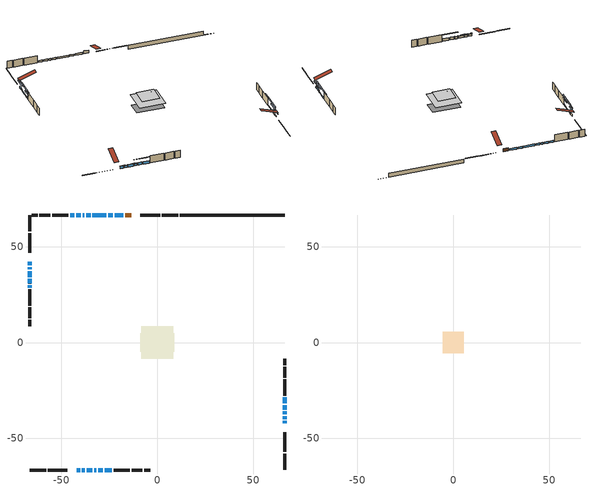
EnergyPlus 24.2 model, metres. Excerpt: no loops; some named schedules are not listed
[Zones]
conditioned space
 floor outside (Floor1 construction): -1.59,-1.59 -1.59,1.59 1.59,1.59 1.59,-1.59 z1.74
 floor adiabatic (AdiabaticFloorConstruction): -8.36,-8.36 -8.36,8.36 8.36,8.36 8.36,-8.36 z4.18
 floor foundation (Slab1 construction): -8.88,-4.8 -8.88,4.8 8.88,4.8 8.88,-4.8 z-1
 wall outside (RimJoist1 construction): 10.89,66.53 2.38,66.53 / -66.53,-66.53 -58.02,-66.53 / -66.53,66.53 -66.53,58.02 / 66.53,-66.53 66.53,-58.02 z1.74:2.04
 wall outside (RimJoist2 construction): 1.45,66.53 -8.8,66.53 / -57.09,-66.53 -46.84,-66.53 / -66.53,57.09 -66.53,46.84 / 66.53,-57.09 66.53,-46.84 z1.74:2.04
 wall outside (AdiabaticWallConstruction 1): -13.53,66.53 -16.7,66.53 z1.74:3.77
 wall outside (AdiabaticWallConstruction): 66.53,-42.11 66.53,-40.89 / -66.53,37.2 -66.53,34.15 / -66.53,33.23 -66.53,30.79 z1.74:2.35; -66.53,42.11 -66.53,40.28 / -42.11,-66.53 -40.28,-66.53 / -39.35,-66.53 -37.83,-66.53 / -36.9,-66.53 -33.85,-66.53 / -32.92,-66.53 -31.7,-66.53 / 66.53,-37.51 66.53,-35.98 z1.74:3.26; 66.53,-39.96 66.53,-38.44 z1.74:3.87; -17.63,66.53 -22.2,66.53 / -23.13,66.53 -25.57,66.53 / -66.53,39.35 -66.53,38.13 / -26.5,66.53 -33.81,66.53 / -34.74,66.53 -37.06,66.53 / -37.99,66.53 -38.94,66.53 / -39.87,66.53 -42.31,66.53 / -43.24,66.53 -45.52,66.53 / -66.53,29.86 -66.53,28.64 z1.74:2.96; 66.53,-35.06 66.53,-32.62 / 66.53,-31.69 66.53,-28.64 z1.74:2.2; -30.77,-66.53 -28.33,-66.53 / -27.41,-66.53 -23.75,-66.53 z1.74:3.57
 wall outside (Wall1 construction): -46.45,66.53 -54.9,66.53 / -22.82,-66.53 -14.36,-66.53 / -66.53,27.71 -66.53,19.26 / 66.53,-27.71 66.53,-19.26 z1.74:6.62
 wall outside (Wall2 construction): -55.83,66.53 -61.45,66.53 / -13.44,-66.53 -7.82,-66.53 / -66.53,18.33 -66.53,12.71 / 66.53,-18.33 66.53,-12.71 z1.74:6.62
 wall outside (Wall3 construction): -62.38,66.53 -65.6,66.53 / -6.89,-66.53 -3.67,-66.53 / -66.53,11.78 -66.53,8.56 / 66.53,-11.78 66.53,-8.56 z1.74:6.62
 wall foundation (FoundationWall1 construction): 11.82,66.53,-1 11.82,66.53,1.74 59.87,66.53,1.74 59.87,66.53,-0.9 66.53,66.53,-0.9 66.53,66.53,-1
 window (WindowConstruction): 66.53,-42.11 66.53,-40.89 z1.74:2.35
 window (WindowConstruction 8): -66.53,42.11 -66.53,40.28 z1.74:3.26
 window (WindowConstruction 9): 66.53,-39.96 66.53,-38.44 z1.74:3.87
 window (WindowConstruction 10): -17.63,66.53 -22.2,66.53 z1.74:2.96
 window (WindowConstruction 11): -23.13,66.53 -25.57,66.53 z1.74:2.96
 window (WindowConstruction 12): -42.11,-66.53 -40.28,-66.53 z1.74:3.26
 window (WindowConstruction 13): -39.35,-66.53 -37.83,-66.53 z1.74:3.26
 window (WindowConstruction 14): -36.9,-66.53 -33.85,-66.53 z1.74:3.26
 window (WindowConstruction 15): -32.92,-66.53 -31.7,-66.53 z1.74:3.26
 window (WindowConstruction 1): 66.53,-37.51 66.53,-35.98 z1.74:3.26
 window (WindowConstruction 16): -66.53,39.35 -66.53,38.13 z1.74:2.96
 window (WindowConstruction 17): 66.53,-35.05 66.53,-32.62 z1.74:2.2
 window (WindowConstruction 18): 66.53,-31.69 66.53,-28.64 z1.74:2.2
 window (WindowConstruction 19): -26.5,66.53 -33.81,66.53 z1.74:2.96
 window (WindowConstruction 20): -34.74,66.53 -37.06,66.53 z1.74:2.96
 window (WindowConstruction 2): -37.99,66.53 -38.94,66.53 z1.74:2.96
 window (WindowConstruction 21): -66.53,37.2 -66.53,34.15 z1.74:2.35
 window (WindowConstruction 22): -66.53,33.23 -66.53,30.79 z1.74:2.35
 window (WindowConstruction 3): -39.87,66.53 -42.31,66.53 z1.74:2.96
 window (WindowConstruction 4): -43.24,66.53 -45.52,66.53 z1.74:2.96
 window (WindowConstruction 5): -30.77,-66.53 -28.33,-66.53 z1.74:3.57
 window (WindowConstruction 6): -27.41,-66.53 -23.75,-66.53 z1.74:3.57
 window (WindowConstruction 7): -66.53,29.86 -66.53,28.64 z1.74:2.96
 door (Door): -13.53,66.53 -16.7,66.53 z1.74:3.77
 ceiling adiabatic (AdiabaticFloorConstruction): 8.36,-8.36 8.36,8.36 -8.36,8.36 -8.36,-8.36 z4.18
 roof outside (Roof2 construction): -3.35,3.35 -3.35,-3.35 3.35,-3.35 3.35,3.35 z6.62
attic - vented
 floor to conditioned space (Floor2 construction Reversed): -5.6,-5.6 -5.6,5.6 5.6,5.6 5.6,-5.6 z6.62
 roof outside (Roof1 construction): -12.6,66.53,6.62 -12.6,55.62,10.25 -9.73,55.62,10.25 -9.73,66.53,6.62; -43.04,-66.53,6.62 -43.04,-55.62,10.25 -45.91,-55.62,10.25 -45.91,-66.53,6.62; -66.53,43.04,6.62 -55.62,43.04,10.25 -55.62,45.91,10.25 -66.53,45.91,6.62; 66.53,-43.04,6.62 55.62,-43.04,10.25 55.62,-45.91,10.25 66.53,-45.91,6.62
shading: 66.53,-38.22 66.53,-44.78 66.94,-44.78 66.94,-38.22 z5.02; -66.53,37.61 -66.53,44.78 -66.94,44.78 -66.94,37.61 z5.93; 66.53,-38.14 66.53,-40.26 66.94,-40.26 66.94,-38.14 z4.17; -39.98,-66.53 -42.41,-66.53 -42.41,-66.94 -39.98,-66.94 z3.56; -37.53,-66.53 -39.65,-66.53 -39.65,-66.94 -37.53,-66.94 z3.56; -33.55,-66.53 -37.2,-66.53 -37.2,-66.94 -33.55,-66.94 z3.56; -31.4,-66.53 -33.22,-66.53 -33.22,-66.94 -31.4,-66.94 z3.56; 66.53,-33.31 66.53,-40.18 66.94,-40.18 66.94,-33.31 z5.93; -66.53,37.83 -66.53,39.65 -66.94,39.65 -66.94,37.83 z3.26; 66.53,-27.39 66.53,-40.28 66.94,-40.28 66.94,-27.39 z7.42; 66.53,-23.42 66.53,-36.91 66.94,-36.91 66.94,-23.42 z7.42; -66.53,28.93 -66.53,42.42 -66.94,42.42 -66.94,28.93 z7.57; -66.53,25.57 -66.53,38.45 -66.94,38.45 -66.94,25.57 z7.57; -25.66,-66.53 -33.44,-66.53 -33.44,-66.94 -25.66,-66.94 z6.24; -21.08,-66.53 -30.08,-66.53 -30.08,-66.94 -21.08,-66.94 z6.24; -66.53,25.97 -66.53,32.53 -66.94,32.53 -66.94,25.97 z5.63
[Building]
Building 1: Terrain=Suburbs
[Site:Location]
Vancouver Intl AP_BC: Latitude {deg}=49.19; Longitude {deg}=-123.18; Time Zone {hr}=-8; Elevation {m}=4; Keep Site Location Information=Yes
[Site:GroundTemperature:Shallow]
8.06451, 6.96315, 6.87495, 7.3976, 9.49575, 11.5841, 13.3946, 14.5416, 14.639, 13.7062, 11.9418, 9.91751
[Site:WaterMainsTemperature]
Calculation Method=Schedule; Temperature Schedule=mains temperature schedule
[Material] Roughness=Rough; Thermal Absorptance=0.9
Name | Thickness {m} | Conductivity {W/m-K} | Density {kg/m3} | Specific Heat {J/kg-K} | Solar Absorptance | Visible Absorptance
asphalt or fiberglass shingles | 0.00635 | 0.162714 | 1121.4 | 1465.45 | 0.4 | 0.4
ceiling loosefill ins | 0.254 | 0.0480833 | 16.02 | 1046.75 | 0.7 | 0.7
ceiling stud and cavity | 0.1397 | 0.144512 | 65.682 | 1177.47 | 0.7 | 0.7
concrete 4.0 in. | 0.1016 | 1.803125 | 2242.8 | 837.4 | 0.7 | 0.7
concrete 8.0 in. | 0.2032 | 1.803125 | 2242.8 | 837.4 | 0.7 | 0.7
door material | 0.04445 | 0.0451087 | 512.64 | 1214.23 | 0.7 | 0.7
exterior vertical ins | 0.0445518 | 0.029427 | 32.04 | 1214.23 | 0.7 | 0.7
floor covering | 0.0127 | 0.0433444 | 54.468 | 1339.84 | 0.6 | 0.6
floor rigid ins; roof rigid ins | 0.103632 | 0.029427 | 32.04 | 1214.23 | 0.7 | 0.7
floor rigid ins 1; wall rigid ins 1 | 0.512978 | 0.029427 | 32.04 | 1214.23 | 0.7 | 0.7
floor stud and cavity | 0.1397 | 0.258263 | 92.3553 | 1139.71 | 0.7 | 0.7
floor stud and cavity 1 | 0.1397 | 1.75129 | 37.0049 | 1207.88 | 0.7 | 0.7
furniture material conditioned space 1 | 0.1524 | 0.115458 | 640.8 | 1214.23 | 0.6 | 0.6
gypsum board | 0.0127 | 0.160291 | 801 | 837.4 | 0.6 | 0.6
gypsum board 1 | 0.0127 | 0.160291 | 801 | 837.4 | 0.7 | 0.7
osb sheathing 0.5 in. | 0.0127 | 0.115458 | 512.64 | 1214.23 | 0.7 | 0.7
osb sheathing 0.75 in. | 0.01905 | 0.115458 | 512.64 | 1214.23 | 0.7 | 0.7
osb sheathing 2.0 in. | 0.0508 | 0.115458 | 512.64 | 1214.23 | 0.7 | 0.7
rim joist stud and cavity | 0.0508 | 0.0451784 | 125.044 | 1163.47 | 0.6 | 0.6
rim joist stud and cavity 1 | 0.0508 | 0.0397613 | 125.044 | 1163.47 | 0.6 | 0.6
roof stud and cavity | 0.2032 | 0.824655 | 78.34581 | 1123.46 | 0.7 | 0.7
wall rigid ins | 0.051816 | 0.029427 | 32.04 | 1214.23 | 0.7 | 0.7
wall stud and cavity | 0.1397 | 0.170622 | 139.0536 | 1170.24 | 0.7 | 0.7
wall stud and cavity 1 | 0.1397 | 0.19304 | 139.0536 | 1170.24 | 0.7 | 0.7
wall stud and cavity 2 | 0.1397 | 0.0868833 | 139.0536 | 1170.24 | 0.7 | 0.7
wall stud and cavity 3 | 0.0889 | 0.380278 | 52.3479 | 1209.89 | 0.7 | 0.7
wall stud and cavity 4 | 0.0889 | 0.391764 | 83.0341 | 1211.67 | 0.7 | 0.7
wood siding | 0.0254 | 0.102417 | 544.68 | 1172.36 | 0.4 | 0.4
wood siding 1; wood siding 2; wood siding 3 | 0.0254 | 0.102417 | 544.68 | 1172.36 | 0.7 | 0.7
[WindowMaterial:SimpleGlazingSystem]
Name | U-Factor {W/m2-K} | Solar Heat Gain Coefficient
WindowMaterial | 3.308 | 0.62
WindowMaterial 1 | 3.29835 | 0.68
WindowMaterial 10 | 3.313113 | 0.6
WindowMaterial 11 | 3.30687 | 0.65
WindowMaterial 2 | 3.304596 | 0.65
WindowMaterial 3 | 3.30119 | 0.67
WindowMaterial 4 | 3.29721 | 0.69
WindowMaterial 5 | 3.29438 | 0.7
WindowMaterial 6 | 3.29381 | 0.71
WindowMaterial 7 | 3.296079 | 0.7
WindowMaterial 8 | 3.308 | 0.63
WindowMaterial 9 | 3.31141 | 0.59
[Construction]
AdiabaticFloorConstruction: floor stud and cavity 1, floor rigid ins 1, osb sheathing 0.75 in., floor covering
AdiabaticWallConstruction: wood siding 2, wall rigid ins 1, wall stud and cavity 3, gypsum board
AdiabaticWallConstruction 1: wood siding 3, wall rigid ins 1, wall stud and cavity 3, gypsum board
Door: door material
Floor1 construction: floor stud and cavity, floor rigid ins, osb sheathing 0.75 in., floor covering
Floor2 construction Reversed: gypsum board, ceiling stud and cavity, ceiling loosefill ins
FoundationWall1 construction: concrete 8.0 in., gypsum board 1
furniture construction conditioned space 1: furniture material conditioned space 1
PartitionWallConstruction: gypsum board, wall stud and cavity 4, gypsum board
RimJoist1 construction: wood siding 1, osb sheathing 2.0 in., rim joist stud and cavity
RimJoist2 construction: wood siding 1, osb sheathing 2.0 in., rim joist stud and cavity 1
Roof1 construction: asphalt or fiberglass shingles
Roof2 construction: asphalt or fiberglass shingles, roof rigid ins, osb sheathing 0.75 in., roof stud and cavity, gypsum board
Slab1 construction: concrete 4.0 in.
Wall1 construction: wood siding, wall rigid ins, osb sheathing 0.5 in., wall stud and cavity, gypsum board
Wall2 construction: wood siding, wall rigid ins, osb sheathing 0.5 in., wall stud and cavity 1, gypsum board
Wall3 construction: wood siding, osb sheathing 0.5 in., wall stud and cavity 2, gypsum board
WindowConstruction; WindowConstruction 22: WindowMaterial
WindowConstruction 1; WindowConstruction 13: WindowMaterial 1
WindowConstruction 10; WindowConstruction 12; WindowConstruction 4; WindowConstruction 8; WindowConstruction 9: WindowMaterial 4
WindowConstruction 11; WindowConstruction 16; WindowConstruction 3; WindowConstruction 7: WindowMaterial 3
WindowConstruction 14: WindowMaterial 7
WindowConstruction 15; WindowConstruction 21: WindowMaterial 8
WindowConstruction 17: WindowMaterial 9
WindowConstruction 18: WindowMaterial 10
WindowConstruction 19; WindowConstruction 5: WindowMaterial 5
WindowConstruction 2: WindowMaterial 2
WindowConstruction 20: WindowMaterial 11
WindowConstruction 6: WindowMaterial 6
[Zone] Multiplier=1; Part of Total Floor Area=Yes
Name | Volume {m3}
attic - vented | 74.1082
conditioned space | 1367
[Space]
Name | Zone | Volume {m3}
attic - vented 1 | attic - vented | 74.1082
conditioned space 1 | conditioned space | 1367
[ZoneInfiltration:EffectiveLeakageArea]
infil attic - vented 1: Zone or Space=attic - vented 1; Schedule=Always On Discrete; Effective Air Leakage Area {cm2}=5193.52; Stack Coefficient=0.000252931; Wind Coefficient=1.07454e-05
[ZoneMixing]
whole house fan mix: Zone or Space=attic - vented; Schedule=Always On Continuous; Design Flow Rate Calculation Method=Flow/Zone; Design Flow Rate {m3/s}=0; Source Zone or Space=conditioned space
[SurfaceProperty:ExposedFoundationPerimeter]
Slab1: Exposed Perimeter Calculation Method=TotalExposedPerimeter; Total Exposed Perimeter {m}=54.712
[InternalMass] Zone or ZoneList=conditioned space; Space or SpaceList=conditioned space 1
Name | Construction | Surface Area {m2}
furniture mass conditioned space 1 | furniture construction conditioned space 1 | 184.084
partition wall mass | PartitionWallConstruction | 460.21
[Lights]
interior lighting: Zone or ZoneList or Space or SpaceList=conditioned space 1; Schedule=interior lighting schedule; Design Level Calculation Method=LightingLevel; Lighting Level {W}=343.2; Return Air Fraction=0; Fraction Radiant=0.6; Fraction Visible=0.2; Fraction Replaceable=1
[People]
occupants: Zone or ZoneList or Space or SpaceList=conditioned space 1; Number of People Schedule=occupants schedule; Number of People Calculation Method=People; Number of People=3; Fraction Radiant=0.314171; Sensible Heat Fraction=0.56303; Activity Level Schedule=occupants activity schedule; Carbon Dioxide Generation Rate {m3/s-W}=0; Enable ASHRAE 55 Comfort Warnings=No; Mean Radiant Temperature Calculation Type=EnclosureAveraged
[ElectricEquipment] Zone or ZoneList or Space or SpaceList=conditioned space 1; Design Level Calculation Method=EquipmentLevel
Name | Schedule | Design Level {W} | Fraction Latent | Fraction Radiant | Fraction Lost
clothes dryer | clothes dryer schedule | 140.772 | 0.015 | 0.081 | 0.85
clothes washer | clothes washer schedule | 32.1985 | 0.03 | 0.162 | 0.7
cooking range | cooking range schedule | 215.147 | 0.08 | 0.432 | 0.2
dishwasher | dishwasher schedule | 66.8632 | 0.3 | 0.18 | 0.4
fridge | fridge schedule | 72.9452 | 0 | 0.6 | 0
mech vent house fan | mech vent house fan schedule | 59.33 | 0 | 0 | 0.5
mech vent house fan cfis | mech vent house fan cfis schedule | 0 | 0 | 0 | 0
misc plug loads | misc plug loads schedule | 494.7 | 0.045 | 0.513 | 0.1
whole house fan | Always On Discrete | 0 | 0 | 0 | 1
[OtherEquipment] Zone or ZoneList or Space or SpaceList=conditioned space 1; Design Level Calculation Method=EquipmentLevel
Name | Fuel Type | Schedule | Design Level {W} | Fraction Latent | Fraction Radiant | Fraction Lost
clothes dryer 1 | Electricity | clothes dryer schedule | 0 | 0.015 | 0.081 | 0.85
cooking range 1 | Electricity | cooking range schedule | 0 | 0.08 | 0.432 | 0.2
general water use latent | None | general water use schedule | 62.594 | 1 | 0 | 0
general water use sensible | None | general water use schedule | -61.6891 | 0 | 0.6 | 0
mech vent house fan latent load | None | Always On Discrete | 0 | 1 | 0 | 0
mech vent house fan sensible load | None | Always On Discrete | 0 | 0 | 0 | 0
water heater energy adjustment1 | NaturalGas | Always On Discrete | 0.01 | 0 | 0 | 1
[ZoneInfiltration:DesignFlowRate] Zone or ZoneList or Space or SpaceList=conditioned space 1; Schedule=Always On Discrete; Design Flow Rate Calculation Method=Flow/Zone; Design Flow Rate {m3/s}=0
infil flow; natural vent flow; whole house fan flow
[Foundation:Kiva]
Foundation Kiva 1: Initial Indoor Air Temperature {C}=18; Wall Height Above Grade {m}=1.74001; Wall Depth Below Slab {m}=0.2032; Custom Block Material Name 1=exterior vertical ins; Custom Block Depth 1 {m}=2.74; Custom Block X Position 1 {m}=0.2159; Custom Block Z Position 1 {m}=0
[Foundation:Kiva:Settings]
Soil Conductivity {W/m-K}=0.849921; Soil Density {kg/m3}=1842.3; Soil Specific Heat {J/kg-K}=418.7; Ground Solar Absorptivity=0.9; Ground Thermal Absorptivity=0.9; Ground Surface Roughness {m}=0.03; Far-Field Width {m}=40; Deep-Ground Boundary Condition=ZeroFlux; Deep-Ground Depth {m}=40; Minimum Cell Dimension {m}=0.2; Maximum Cell Growth Coefficient=3; Simulation Timestep=Timestep
[Exterior:Lights]
exterior lighting: Schedule=exterior lighting schedule; Design Level {W}=75.6
[Schedule:Constant]
Name | Hourly Value
Always On Continuous; mech vent house fan schedule; mech vent house fan cfis schedule; Always On Discrete | 1
occupants activity schedule | 117.228
fridge schedule | 0
[Schedule:Week:Daily]
interior lighting schedule Week Rule - Jan1-Jan27: interior lighting schedule day, interior lighting schedule day, interior lighting schedule day, interior lighting schedule day, interior lighting schedule day, interior lighting schedule day, interior lighting schedule day, interior lighting schedule default day, interior lighting schedule default day, interior lighting schedule default day, interior lighting schedule default day, interior lighting schedule default day
interior lighting schedule Week Rule - Jan28-Feb3: interior lighting schedule day, interior lighting schedule day, interior lighting schedule day, interior lighting schedule day, interior lighting schedule day 1, interior lighting schedule day 1, interior lighting schedule day 1, interior lighting schedule default day, interior lighting schedule default day, interior lighting schedule default day, interior lighting schedule default day, interior lighting schedule default day
interior lighting schedule Week Rule - Feb4-Feb24: interior lighting schedule day 1, interior lighting schedule day 1, interior lighting schedule day 1, interior lighting schedule day 1, interior lighting schedule day 1, interior lighting schedule day 1, interior lighting schedule day 1, interior lighting schedule default day, interior lighting schedule default day, interior lighting schedule default day, interior lighting schedule default day, interior lighting schedule default day
interior lighting schedule Week Rule - Feb25-Mar3: interior lighting schedule day 1, interior lighting schedule day 1, interior lighting schedule day 1, interior lighting schedule day 1, interior lighting schedule day 2, interior lighting schedule day 2, interior lighting schedule day 2, interior lighting schedule default day, interior lighting schedule default day, interior lighting schedule default day, interior lighting schedule default day, interior lighting schedule default day
interior lighting schedule Week Rule - Mar4-Mar31: interior lighting schedule day 2, interior lighting schedule day 2, interior lighting schedule day 2, interior lighting schedule day 2, interior lighting schedule day 2, interior lighting schedule day 2, interior lighting schedule day 2, interior lighting schedule default day, interior lighting schedule default day, interior lighting schedule default day, interior lighting schedule default day, interior lighting schedule default day
interior lighting schedule Week Rule - Apr1-Apr28: interior lighting schedule day 3, interior lighting schedule day 3, interior lighting schedule day 3, interior lighting schedule day 3, interior lighting schedule day 3, interior lighting schedule day 3, interior lighting schedule day 3, interior lighting schedule default day, interior lighting schedule default day, interior lighting schedule default day, interior lighting schedule default day, interior lighting schedule default day
interior lighting schedule Week Rule - Apr29-May5: interior lighting schedule day 3, interior lighting schedule day 3, interior lighting schedule day 4, interior lighting schedule day 4, interior lighting schedule day 4, interior lighting schedule day 4, interior lighting schedule day 4, interior lighting schedule default day, interior lighting schedule default day, interior lighting schedule default day, interior lighting schedule default day, interior lighting schedule default day
interior lighting schedule Week Rule - May6-May26: interior lighting schedule day 4, interior lighting schedule day 4, interior lighting schedule day 4, interior lighting schedule day 4, interior lighting schedule day 4, interior lighting schedule day 4, interior lighting schedule day 4, interior lighting schedule default day, interior lighting schedule default day, interior lighting schedule default day, interior lighting schedule default day, interior lighting schedule default day
interior lighting schedule Week Rule - May27-Jun2: interior lighting schedule day 4, interior lighting schedule day 4, interior lighting schedule day 4, interior lighting schedule day 4, interior lighting schedule day 4, interior lighting schedule day 5, interior lighting schedule day 5, interior lighting schedule default day, interior lighting schedule default day, interior lighting schedule default day, interior lighting schedule default day, interior lighting schedule default day
interior lighting schedule Week Rule - Jun3-Jun30: interior lighting schedule day 5, interior lighting schedule day 5, interior lighting schedule day 5, interior lighting schedule day 5, interior lighting schedule day 5, interior lighting schedule day 5, interior lighting schedule day 5, interior lighting schedule default day, interior lighting schedule default day, interior lighting schedule default day, interior lighting schedule default day, interior lighting schedule default day
interior lighting schedule Week Rule - Jul1-Jul28: interior lighting schedule day 6, interior lighting schedule day 6, interior lighting schedule day 6, interior lighting schedule day 6, interior lighting schedule day 6, interior lighting schedule day 6, interior lighting schedule day 6, interior lighting schedule default day, interior lighting schedule default day, interior lighting schedule default day, interior lighting schedule default day, interior lighting schedule default day
interior lighting schedule Week Rule - Jul29-Aug4: interior lighting schedule day 6, interior lighting schedule day 6, interior lighting schedule day 6, interior lighting schedule day 7, interior lighting schedule day 7, interior lighting schedule day 7, interior lighting schedule day 7, interior lighting schedule default day, interior lighting schedule default day, interior lighting schedule default day, interior lighting schedule default day, interior lighting schedule default day
interior lighting schedule Week Rule - Aug5-Aug25: interior lighting schedule day 7, interior lighting schedule day 7, interior lighting schedule day 7, interior lighting schedule day 7, interior lighting schedule day 7, interior lighting schedule day 7, interior lighting schedule day 7, interior lighting schedule default day, interior lighting schedule default day, interior lighting schedule default day, interior lighting schedule default day, interior lighting schedule default day
interior lighting schedule Week Rule - Aug26-Sep1: interior lighting schedule day 7, interior lighting schedule day 7, interior lighting schedule day 7, interior lighting schedule day 7, interior lighting schedule day 7, interior lighting schedule day 7, interior lighting schedule day 8, interior lighting schedule default day, interior lighting schedule default day, interior lighting schedule default day, interior lighting schedule default day, interior lighting schedule default day
interior lighting schedule Week Rule - Sep2-Sep29: interior lighting schedule day 8, interior lighting schedule day 8, interior lighting schedule day 8, interior lighting schedule day 8, interior lighting schedule day 8, interior lighting schedule day 8, interior lighting schedule day 8, interior lighting schedule default day, interior lighting schedule default day, interior lighting schedule default day, interior lighting schedule default day, interior lighting schedule default day
interior lighting schedule Week Rule - Sep30-Oct6: interior lighting schedule day 8, interior lighting schedule day 9, interior lighting schedule day 9, interior lighting schedule day 9, interior lighting schedule day 9, interior lighting schedule day 9, interior lighting schedule day 9, interior lighting schedule default day, interior lighting schedule default day, interior lighting schedule default day, interior lighting schedule default day, interior lighting schedule default day
interior lighting schedule Week Rule - Oct7-Oct27: interior lighting schedule day 9, interior lighting schedule day 9, interior lighting schedule day 9, interior lighting schedule day 9, interior lighting schedule day 9, interior lighting schedule day 9, interior lighting schedule day 9, interior lighting schedule default day, interior lighting schedule default day, interior lighting schedule default day, interior lighting schedule default day, interior lighting schedule default day
interior lighting schedule Week Rule - Oct28-Nov3: interior lighting schedule day 9, interior lighting schedule day 9, interior lighting schedule day 9, interior lighting schedule day 9, interior lighting schedule day 10, interior lighting schedule day 10, interior lighting schedule day 10, interior lighting schedule default day, interior lighting schedule default day, interior lighting schedule default day, interior lighting schedule default day, interior lighting schedule default day
interior lighting schedule Week Rule - Nov4-Nov24: interior lighting schedule day 10, interior lighting schedule day 10, interior lighting schedule day 10, interior lighting schedule day 10, interior lighting schedule day 10, interior lighting schedule day 10, interior lighting schedule day 10, interior lighting schedule default day, interior lighting schedule default day, interior lighting schedule default day, interior lighting schedule default day, interior lighting schedule default day
interior lighting schedule Week Rule - Nov25-Dec1: interior lighting schedule day 10, interior lighting schedule day 10, interior lighting schedule day 10, interior lighting schedule day 10, interior lighting schedule day 10, interior lighting schedule day 10, interior lighting schedule day 11, interior lighting schedule default day, interior lighting schedule default day, interior lighting schedule default day, interior lighting schedule default day, interior lighting schedule default day
interior lighting schedule Week Rule - Dec2-Dec31: interior lighting schedule day 11, interior lighting schedule day 11, interior lighting schedule day 11, interior lighting schedule day 11, interior lighting schedule day 11, interior lighting schedule day 11, interior lighting schedule day 11, interior lighting schedule default day, interior lighting schedule default day, interior lighting schedule default day, interior lighting schedule default day, interior lighting schedule default day
occupants schedule Week Rule - Jan1-Dec31: occupants schedule day, occupants schedule day, occupants schedule day, occupants schedule day, occupants schedule day, occupants schedule day, occupants schedule day, occupants schedule default day, occupants schedule default day, occupants schedule default day, occupants schedule default day, occupants schedule default day
clothes dryer schedule Week Rule - Jan1-Dec31: clothes dryer schedule day, clothes dryer schedule day, clothes dryer schedule day, clothes dryer schedule day, clothes dryer schedule day, clothes dryer schedule day, clothes dryer schedule day, clothes dryer schedule default day, clothes dryer schedule default day, clothes dryer schedule default day, clothes dryer schedule default day, clothes dryer schedule default day
clothes washer schedule Week Rule - Jan1-Dec31: clothes washer schedule day, clothes washer schedule day, clothes washer schedule day, clothes washer schedule day, clothes washer schedule day, clothes washer schedule day, clothes washer schedule day, clothes washer schedule default day, clothes washer schedule default day, clothes washer schedule default day, clothes washer schedule default day, clothes washer schedule default day
cooking range schedule Week Rule - Jan1-Dec31: cooking range schedule day, cooking range schedule day, cooking range schedule day, cooking range schedule day, cooking range schedule day, cooking range schedule day, cooking range schedule day, cooking range schedule default day, cooking range schedule default day, cooking range schedule default day, cooking range schedule default day, cooking range schedule default day
dishwasher schedule Week Rule - Jan1-Dec31: dishwasher schedule day, dishwasher schedule day, dishwasher schedule day, dishwasher schedule day, dishwasher schedule day, dishwasher schedule day, dishwasher schedule day, dishwasher schedule default day, dishwasher schedule default day, dishwasher schedule default day, dishwasher schedule default day, dishwasher schedule default day
misc plug loads schedule Week Rule - Jan1-Dec31: misc plug loads schedule day, misc plug loads schedule day, misc plug loads schedule day, misc plug loads schedule day, misc plug loads schedule day, misc plug loads schedule day, misc plug loads schedule day, misc plug loads schedule default day, misc plug loads schedule default day, misc plug loads schedule default day, misc plug loads schedule default day, misc plug loads schedule default day
general water use schedule Week Rule - Jan1-Dec31: general water use schedule day, general water use schedule day, general water use schedule day, general water use schedule day, general water use schedule day, general water use schedule day, general water use schedule day, general water use schedule default day, general water use schedule default day, general water use schedule default day, general water use schedule default day, general water use schedule default day
exterior lighting schedule Week Rule - Jan1-Jan27: exterior lighting schedule day, exterior lighting schedule day, exterior lighting schedule day, exterior lighting schedule day, exterior lighting schedule day, exterior lighting schedule day, exterior lighting schedule day, exterior lighting schedule default day, exterior lighting schedule default day, exterior lighting schedule default day, exterior lighting schedule default day, exterior lighting schedule default day
exterior lighting schedule Week Rule - Jan28-Feb3: exterior lighting schedule day, exterior lighting schedule day, exterior lighting schedule day, exterior lighting schedule day, exterior lighting schedule day 1, exterior lighting schedule day 1, exterior lighting schedule day 1, exterior lighting schedule default day, exterior lighting schedule default day, exterior lighting schedule default day, exterior lighting schedule default day, exterior lighting schedule default day
exterior lighting schedule Week Rule - Feb4-Feb24: exterior lighting schedule day 1, exterior lighting schedule day 1, exterior lighting schedule day 1, exterior lighting schedule day 1, exterior lighting schedule day 1, exterior lighting schedule day 1, exterior lighting schedule day 1, exterior lighting schedule default day, exterior lighting schedule default day, exterior lighting schedule default day, exterior lighting schedule default day, exterior lighting schedule default day
exterior lighting schedule Week Rule - Feb25-Mar3: exterior lighting schedule day 1, exterior lighting schedule day 1, exterior lighting schedule day 1, exterior lighting schedule day 1, exterior lighting schedule day 2, exterior lighting schedule day 2, exterior lighting schedule day 2, exterior lighting schedule default day, exterior lighting schedule default day, exterior lighting schedule default day, exterior lighting schedule default day, exterior lighting schedule default day
exterior lighting schedule Week Rule - Mar4-Mar31: exterior lighting schedule day 2, exterior lighting schedule day 2, exterior lighting schedule day 2, exterior lighting schedule day 2, exterior lighting schedule day 2, exterior lighting schedule day 2, exterior lighting schedule day 2, exterior lighting schedule default day, exterior lighting schedule default day, exterior lighting schedule default day, exterior lighting schedule default day, exterior lighting schedule default day
exterior lighting schedule Week Rule - Apr1-Apr28: exterior lighting schedule day 3, exterior lighting schedule day 3, exterior lighting schedule day 3, exterior lighting schedule day 3, exterior lighting schedule day 3, exterior lighting schedule day 3, exterior lighting schedule day 3, exterior lighting schedule default day, exterior lighting schedule default day, exterior lighting schedule default day, exterior lighting schedule default day, exterior lighting schedule default day
exterior lighting schedule Week Rule - Apr29-May5: exterior lighting schedule day 3, exterior lighting schedule day 3, exterior lighting schedule day 4, exterior lighting schedule day 4, exterior lighting schedule day 4, exterior lighting schedule day 4, exterior lighting schedule day 4, exterior lighting schedule default day, exterior lighting schedule default day, exterior lighting schedule default day, exterior lighting schedule default day, exterior lighting schedule default day
exterior lighting schedule Week Rule - May6-May26: exterior lighting schedule day 4, exterior lighting schedule day 4, exterior lighting schedule day 4, exterior lighting schedule day 4, exterior lighting schedule day 4, exterior lighting schedule day 4, exterior lighting schedule day 4, exterior lighting schedule default day, exterior lighting schedule default day, exterior lighting schedule default day, exterior lighting schedule default day, exterior lighting schedule default day
exterior lighting schedule Week Rule - May27-Jun2: exterior lighting schedule day 4, exterior lighting schedule day 4, exterior lighting schedule day 4, exterior lighting schedule day 4, exterior lighting schedule day 4, exterior lighting schedule day 5, exterior lighting schedule day 5, exterior lighting schedule default day, exterior lighting schedule default day, exterior lighting schedule default day, exterior lighting schedule default day, exterior lighting schedule default day
exterior lighting schedule Week Rule - Jun3-Jun30: exterior lighting schedule day 5, exterior lighting schedule day 5, exterior lighting schedule day 5, exterior lighting schedule day 5, exterior lighting schedule day 5, exterior lighting schedule day 5, exterior lighting schedule day 5, exterior lighting schedule default day, exterior lighting schedule default day, exterior lighting schedule default day, exterior lighting schedule default day, exterior lighting schedule default day
exterior lighting schedule Week Rule - Jul1-Jul28: exterior lighting schedule day 6, exterior lighting schedule day 6, exterior lighting schedule day 6, exterior lighting schedule day 6, exterior lighting schedule day 6, exterior lighting schedule day 6, exterior lighting schedule day 6, exterior lighting schedule default day, exterior lighting schedule default day, exterior lighting schedule default day, exterior lighting schedule default day, exterior lighting schedule default day
exterior lighting schedule Week Rule - Jul29-Aug4: exterior lighting schedule day 6, exterior lighting schedule day 6, exterior lighting schedule day 6, exterior lighting schedule day 7, exterior lighting schedule day 7, exterior lighting schedule day 7, exterior lighting schedule day 7, exterior lighting schedule default day, exterior lighting schedule default day, exterior lighting schedule default day, exterior lighting schedule default day, exterior lighting schedule default day
exterior lighting schedule Week Rule - Aug5-Aug25: exterior lighting schedule day 7, exterior lighting schedule day 7, exterior lighting schedule day 7, exterior lighting schedule day 7, exterior lighting schedule day 7, exterior lighting schedule day 7, exterior lighting schedule day 7, exterior lighting schedule default day, exterior lighting schedule default day, exterior lighting schedule default day, exterior lighting schedule default day, exterior lighting schedule default day
exterior lighting schedule Week Rule - Aug26-Sep1: exterior lighting schedule day 7, exterior lighting schedule day 7, exterior lighting schedule day 7, exterior lighting schedule day 7, exterior lighting schedule day 7, exterior lighting schedule day 7, exterior lighting schedule day 8, exterior lighting schedule default day, exterior lighting schedule default day, exterior lighting schedule default day, exterior lighting schedule default day, exterior lighting schedule default day
[Schedule:Year]
interior lighting schedule: interior lighting schedule Week Rule - Jan1-Jan27, 1, 1, 1, 27, interior lighting schedule Week Rule - Jan28-Feb3, 1, 28, 2, 3, interior lighting schedule Week Rule - Feb4-Feb24, 2, 4, 2, 24, interior lighting schedule Week Rule - Feb25-Mar3, 2, 25, 3, 3, interior lighting schedule Week Rule - Mar4-Mar31, 3, 4, 3, 31, interior lighting schedule Week Rule - Apr1-Apr28, 4, 1, 4, 28, interior lighting schedule Week Rule - Apr29-May5, 4, 29, 5, 5, interior lighting schedule Week Rule - May6-May26, 5, 6, 5, 26, interior lighting schedule Week Rule - May27-Jun2, 5, 27, 6, 2, interior lighting schedule Week Rule - Jun3-Jun30, 6, 3, 6, 30, interior lighting schedule Week Rule - Jul1-Jul28, 7, 1, 7, 28, interior lighting schedule Week Rule - Jul29-Aug4, 7, 29, 8, 4, interior lighting schedule Week Rule - Aug5-Aug25, 8, 5, 8, 25, interior lighting schedule Week Rule - Aug26-Sep1, 8, 26, 9, 1, interior lighting schedule Week Rule - Sep2-Sep29, 9, 2, 9, 29, interior lighting schedule Week Rule - Sep30-Oct6, 9, 30, 10, 6, interior lighting schedule Week Rule - Oct7-Oct27, 10, 7, 10, 27, interior lighting schedule Week Rule - Oct28-Nov3, 10, 28, 11, 3, interior lighting schedule Week Rule - Nov4-Nov24, 11, 4, 11, 24, interior lighting schedule Week Rule - Nov25-Dec1, 11, 25, 12, 1, interior lighting schedule Week Rule - Dec2-Dec31, 12, 2, 12, 31
occupants schedule: occupants schedule Week Rule - Jan1-Dec31, 1, 1, 12, 31
clothes dryer schedule: clothes dryer schedule Week Rule - Jan1-Dec31, 1, 1, 12, 31
clothes washer schedule: clothes washer schedule Week Rule - Jan1-Dec31, 1, 1, 12, 31
cooking range schedule: cooking range schedule Week Rule - Jan1-Dec31, 1, 1, 12, 31
dishwasher schedule: dishwasher schedule Week Rule - Jan1-Dec31, 1, 1, 12, 31
misc plug loads schedule: misc plug loads schedule Week Rule - Jan1-Dec31, 1, 1, 12, 31
general water use schedule: general water use schedule Week Rule - Jan1-Dec31, 1, 1, 12, 31
exterior lighting schedule: exterior lighting schedule Week Rule - Jan1-Jan27, 1, 1, 1, 27, exterior lighting schedule Week Rule - Jan28-Feb3, 1, 28, 2, 3, exterior lighting schedule Week Rule - Feb4-Feb24, 2, 4, 2, 24, exterior lighting schedule Week Rule - Feb25-Mar3, 2, 25, 3, 3, exterior lighting schedule Week Rule - Mar4-Mar31, 3, 4, 3, 31, exterior lighting schedule Week Rule - Apr1-Apr28, 4, 1, 4, 28, exterior lighting schedule Week Rule - Apr29-May5, 4, 29, 5, 5, exterior lighting schedule Week Rule - May6-May26, 5, 6, 5, 26, exterior lighting schedule Week Rule - May27-Jun2, 5, 27, 6, 2, exterior lighting schedule Week Rule - Jun3-Jun30, 6, 3, 6, 30, exterior lighting schedule Week Rule - Jul1-Jul28, 7, 1, 7, 28, exterior lighting schedule Week Rule - Jul29-Aug4, 7, 29, 8, 4, exterior lighting schedule Week Rule - Aug5-Aug25, 8, 5, 8, 25, exterior lighting schedule Week Rule - Aug26-Sep1, 8, 26, 9, 1, exterior lighting schedule Week Rule - Sep2-Sep29, 9, 2, 9, 29, exterior lighting schedule Week Rule - Sep30-Oct6, 9, 30, 10, 6, exterior lighting schedule Week Rule - Oct7-Oct27, 10, 7, 10, 27, exterior lighting schedule Week Rule - Oct28-Nov3, 10, 28, 11, 3, exterior lighting schedule Week Rule - Nov4-Nov24, 11, 4, 11, 24, exterior lighting schedule Week Rule - Nov25-Dec1, 11, 25, 12, 1, exterior lighting schedule Week Rule - Dec2-Dec31, 12, 2, 12, 31
[Schedule:Compact]
mains temperature schedule: Through: 01/01, For: AllDays, Until: 24:00, 11.375, Through: 01/02, For: AllDays, Until: 24:00, 11.3367, Through: 01/03, For: AllDays, Until: 24:00, 11.2994, Through: 01/04, For: AllDays, Until: 24:00, 11.2628, Through: 01/05, For: AllDays, Until: 24:00, 11.2267, Through: 01/06, For: AllDays, Until: 24:00, 11.1917, Through: 01/07, For: AllDays, Until: 24:00, 11.1578, Through: 01/08, For: AllDays, Until: 24:00, 11.1244, Through: 01/09, For: AllDays, Until: 24:00, 11.0917, Through: 01/10, For: AllDays, Until: 24:00, 11.06, Through: 01/11, For: AllDays, Until: 24:00, 11.0289, Through: 01/12, For: AllDays, Until: 24:00, 10.9989, Through: 01/13, For: AllDays, Until: 24:00, 10.97, Through: 01/14, For: AllDays, Until: 24:00, 10.9417, Through: 01/15, For: AllDays, Until: 24:00, 10.9139, Through: 01/16, For: AllDays, Until: 24:00, 10.8878, Through: 01/17, For: AllDays, Until: 24:00, 10.8622, Through: 01/18, For: AllDays, Until: 24:00, 10.8372, Through: 01/19, For: AllDays, Until: 24:00, 10.8133, Through: 01/20, For: AllDays, Until: 24:00, 10.7906, Through: 01/21, For: AllDays, Until: 24:00, 10.7683, Through: 01/22, For: AllDays, Until: 24:00, 10.7478, Through: 01/23, For: AllDays, Until: 24:00, 10.7272, Through: 01/24, For: AllDays, Until: 24:00, 10.7083, Through: 01/25, For: AllDays, Until: 24:00, 10.69, Through: 01/26, For: AllDays, Until: 24:00, 10.6728, Through: 01/27, For: AllDays, Until: 24:00, 10.6567, Through: 01/28, For: AllDays, Until: 24:00, 10.6411, Through: 01/29, For: AllDays, Until: 24:00, 10.6267, Through: 01/30, For: AllDays, Until: 24:00, 10.6133, Through: 01/31, For: AllDays, Until: 24:00, 10.6011, Through: 02/01, For: AllDays, Until: 24:00, 10.59, Through: 02/02, For: AllDays, Until: 24:00, 10.5794, Through: 02/03, For: AllDays, Until: 24:00, 10.57, Through: 02/04, For: AllDays, Until: 24:00, 10.5617, Through: 02/05, For: AllDays, Until: 24:00, 10.5539, Through: 02/06, For: AllDays, Until: 24:00, 10.5478, Through: 02/07, For: AllDays, Until: 24:00, 10.5422, Through: 02/08, For: AllDays, Until: 24:00, 10.5378, Through: 02/09, For: AllDays, Until: 24:00, 10.5339, Through: 02/10, For: AllDays, Until: 24:00, 10.5317, Through: 02/11, For: AllDays, Until: 24:00, 10.53, Through: 02/12, For: AllDays, Until: 24:00, 10.53, Through: 02/13, For: AllDays, Until: 24:00, 10.5306, Through: 02/14, For: AllDays, Until: 24:00, 10.5317, Through: 02/15, For: AllDays, Until: 24:00, 10.5344, Through: 02/16, For: AllDays, Until: 24:00, 10.5378, Through: 02/17, For: AllDays, Until: 24:00, 10.5428, Through: 02/18, For: AllDays, Until: 24:00, 10.5483, Through: 02/19, For: AllDays, Until: 24:00, 10.5544, Through: 02/20, For: AllDays, Until: 24:00, 10.5622, Through: 02/21, For: AllDays, Until: 24:00, 10.5706, Through: 02/22, For: AllDays, Until: 24:00, 10.5806, Through: 02/23, For: AllDays, Until: 24:00, 10.5911, Through: 02/24, For: AllDays, Until: 24:00, 10.6022, Through: 02/25, For: AllDays, Until: 24:00, 10.615, Through: 02/26, For: AllDays, Until: 24:00, 10.6283, Through: 02/27, For: AllDays, Until: 24:00, 10.6428, Through: 02/28, For: AllDays, Until: 24:00, 10.6583, Through: 03/01, For: AllDays, Until: 24:00, 10.6744, Through: 03/02, For: AllDays, Until: 24:00, 10.6917, Through: 03/03, For: AllDays, Until: 24:00, 10.71, Through: 03/04, For: AllDays, Until: 24:00, 10.7294, Through: 03/05, For: AllDays, Until: 24:00, 10.7494, Through: 03/06, For: AllDays, Until: 24:00, 10.7706, Through: 03/07, For: AllDays, Until: 24:00, 10.7928, Through: 03/08, For: AllDays, Until: 24:00, 10.8161, Through: 03/09, For: AllDays, Until: 24:00, 10.84, Through: 03/10, For: AllDays, Until: 24:00, 10.8644, Through: 03/11, For: AllDays, Until: 24:00, 10.8906, Through: 03/12, For: AllDays, Until: 24:00, 10.9167, Through: 03/13, For: AllDays, Until: 24:00, 10.9444, Through: 03/14, For: AllDays, Until: 24:00, 10.9728, Through: 03/15, For: AllDays, Until: 24:00, 11.0022, Through: 03/16, For: AllDays, Until: 24:00, 11.0322, Through: 03/17, For: AllDays, Until: 24:00, 11.0633, Through: 03/18, For: AllDays, Until: 24:00, 11.095, Through: 03/19, For: AllDays, Until: 24:00, 11.1278, Through: 03/20, For: AllDays, Until: 24:00, 11.1611, Through: 03/21, For: AllDays, Until: 24:00, 11.1956, Through: 03/22, For: AllDays, Until: 24:00, 11.2306, Through: 03/23, For: AllDays, Until: 24:00, 11.2667, Through: 03/24, For: AllDays, Until: 24:00, 11.3033, Through: 03/25, For: AllDays, Until: 24:00, 11.3406, Through: 03/26, For: AllDays, Until: 24:00, 11.3789, Through: 03/27, For: AllDays, Until: 24:00, 11.4178, Through: 03/28, For: AllDays, Until: 24:00, 11.4572, Through: 03/29, For: AllDays, Until: 24:00, 11.4978, Through: 03/30, For: AllDays, Until: 24:00, 11.5389, Through: 03/31, For: AllDays, Until: 24:00, 11.5811, Through: 04/01, For: AllDays, Until: 24:00, 11.6233, Through: 04/02, For: AllDays, Until: 24:00, 11.6667, Through: 04/03, For: AllDays, Until: 24:00, 11.7106, Through: 04/04, For: AllDays, Until: 24:00, 11.755, Through: 04/05, For: AllDays, Until: 24:00, 11.8006, Through: 04/06, For: AllDays, Until: 24:00, 11.8461, Through: 04/07, For: AllDays, Until: 24:00, 11.8928, Through: 04/08, For: AllDays, Until: 24:00, 11.9394, Through: 04/09, For: AllDays, Until: 24:00, 11.9872, Through: 04/10, For: AllDays, Until: 24:00, 12.0356, Through: 04/11, For: AllDays, Until: 24:00, 12.0844, Through: 04/12, For: AllDays, Until: 24:00, 12.1333, Through: 04/13, For: AllDays, Until: 24:00, 12.1833, Through: 04/14, For: AllDays, Until: 24:00, 12.2339, Through: 04/15, For: AllDays, Until: 24:00, 12.2844, Through: 04/16, For: AllDays, Until: 24:00, 12.3361, Through: 04/17, For: AllDays, Until: 24:00, 12.3878, Through: 04/18, For: AllDays, Until: 24:00, 12.44, Through: 04/19, For: AllDays, Until: 24:00, 12.4928, Through: 04/20, For: AllDays, Until: 24:00, 12.5456, Through: 04/21, For: AllDays, Until: 24:00, 12.5994, Through: 04/22, For: AllDays, Until: 24:00, 12.6533, Through: 04/23, For: AllDays, Until: 24:00, 12.7072, Through: 04/24, For: AllDays, Until: 24:00, 12.7622, Through: 04/25, For: AllDays, Until: 24:00, 12.8172, Through: 04/26, For: AllDays, Until: 24:00, 12.8722, Through: 04/27, For: AllDays, Until: 24:00, 12.9278, Through: 04/28, For: AllDays, Until: 24:00, 12.9839, Through: 04/29, For: AllDays, Until: 24:00, 13.04, Through: 04/30, For: AllDays, Until: 24:00, 13.0961, Through: 05/01, For: AllDays, Until: 24:00, 13.1533, Through: 05/02, For: AllDays, Until: 24:00, 13.21, Through: 05/03, For: AllDays, Until: 24:00, 13.2672, Through: 05/04, For: AllDays, Until: 24:00, 13.3244, Through: 05/05, For: AllDays, Until: 24:00, 13.3817, Through: 05/06, For: AllDays, Until: 24:00, 13.4394, Through: 05/07, For: AllDays, Until: 24:00, 13.4972, Through: 05/08, For: AllDays, Until: 24:00, 13.555, Through: 05/09, For: AllDays, Until: 24:00, 13.6133, Through: 05/10, For: AllDays, Until: 24:00, 13.6711, Through: 05/11, For: AllDays, Until: 24:00, 13.7294, Through: 05/12, For: AllDays, Until: 24:00, 13.7878, Through: 05/13, For: AllDays, Until: 24:00, 13.8461, Through: 05/14, For: AllDays, Until: 24:00, 13.9044, Through: 05/15, For: AllDays, Until: 24:00, 13.9628, Through: 05/16, For: AllDays, Until: 24:00, 14.0211, Through: 05/17, For: AllDays, Until: 24:00, 14.0789, Through: 05/18, For: AllDays, Until: 24:00, 14.1372, Through: 05/19, For: AllDays, Until: 24:00, 14.1956, Through: 05/20, For: AllDays, Until: 24:00, 14.2533, Through: 05/21, For: AllDays, Until: 24:00, 14.3117, Through: 05/22, For: AllDays, Until: 24:00, 14.3694, Through: 05/23, For: AllDays, Until: 24:00, 14.4272, Through: 05/24, For: AllDays, Until: 24:00, 14.4844, Through: 05/25, For: AllDays, Until: 24:00, 14.5422, Through: 05/26, For: AllDays, Until: 24:00, 14.5994, Through: 05/27, For: AllDays, Until: 24:00, 14.6561, Through: 05/28, For: AllDays, Until: 24:00, 14.7128, Through: 05/29, For: AllDays, Until: 24:00, 14.7694, Through: 05/30, For: AllDays, Until: 24:00, 14.8261, Through: 05/31, For: AllDays, Until: 24:00, 14.8817, Through: 06/01, For: AllDays, Until: 24:00, 14.9378, Through: 06/02, For: AllDays, Until: 24:00, 14.9933, Through: 06/03, For: AllDays, Until: 24:00, 15.0483, Through: 06/04, For: AllDays, Until: 24:00, 15.1028, Through: 06/05, For: AllDays, Until: 24:00, 15.1572, Through: 06/06, For: AllDays, Until: 24:00, 15.2117, Through: 06/07, For: AllDays, Until: 24:00, 15.265, Through: 06/08, For: AllDays, Until: 24:00, 15.3183, Through: 06/09, For: AllDays, Until: 24:00, 15.3711, Through: 06/10, For: AllDays, Until: 24:00, 15.4239, Through: 06/11, For: AllDays, Until: 24:00, 15.4756, Through: 06/12, For: AllDays, Until: 24:00, 15.5272, Through: 06/13, For: AllDays, Until: 24:00, 15.5783, Through: 06/14, For: AllDays, Until: 24:00, 15.6289, Through: 06/15, For: AllDays, Until: 24:00, 15.6789, Through: 06/16, For: AllDays, Until: 24:00, 15.7283, Through: 06/17, For: AllDays, Until: 24:00, 15.7772, Through: 06/18, For: AllDays, Until: 24:00, 15.8261, Through: 06/19, For: AllDays, Until: 24:00, 15.8739, Through: 06/20, For: AllDays, Until: 24:00, 15.9211, Through: 06/21, For: AllDays, Until: 24:00, 15.9678, Through: 06/22, For: AllDays, Until: 24:00, 16.0139, Through: 06/23, For: AllDays, Until: 24:00, 16.0594, Through: 06/24, For: AllDays, Until: 24:00, 16.1044, Through: 06/25, For: AllDays, Until: 24:00, 16.1483, Through: 06/26, For: AllDays, Until: 24:00, 16.1922, Through: 06/27, For: AllDays, Until: 24:00, 16.235, Through: 06/28, For: AllDays, Until: 24:00, 16.2772, Through: 06/29, For: AllDays, Until: 24:00, 16.3183, Through: 06/30, For: AllDays, Until: 24:00, 16.3594, Through: 07/01, For: AllDays, Until: 24:00, 16.3994, Through: 07/02, For: AllDays, Until: 24:00, 16.4389, Through: 07/03, For: AllDays, Until: 24:00, 16.4772, Through: 07/04, For: AllDays, Until: 24:00, 16.515, Through: 07/05, For: AllDays, Until: 24:00, 16.5522, Through: 07/06, For: AllDays, Until: 24:00, 16.5883, Through: 07/07, For: AllDays, Until: 24:00, 16.6239, Through: 07/08, For: AllDays, Until: 24:00, 16.6583, Through: 07/09, For: AllDays, Until: 24:00, 16.6922, Through: 07/10, For: AllDays, Until: 24:00, 16.7256, Through: 07/11, For: AllDays, Until: 24:00, 16.7578, Through: 07/12, For: AllDays, Until: 24:00, 16.7889, Through: 07/13, For: AllDays, Until: 24:00, 16.8194, Through: 07/14, For: AllDays, Until: 24:00, 16.8489, Through: 07/15, For: AllDays, Until: 24:00, 16.8778, Through: 07/16, For: AllDays, Until: 24:00, 16.9056, Through: 07/17, For: AllDays, Until: 24:00, 16.9328, Through: 07/18, For: AllDays, Until: 24:00, 16.9589, Through: 07/19, For: AllDays, Until: 24:00, 16.9839, Through: 07/20, For: AllDays, Until: 24:00, 17.0083, Through: 07/21, For: AllDays, Until: 24:00, 17.0317, Through: 07/22, For: AllDays, Until: 24:00, 17.0544, Through: 07/23, For: AllDays, Until: 24:00, 17.0761, Through: 07/24, For: AllDays, Until: 24:00, 17.0967, Through: 07/25, For: AllDays, Until: 24:00, 17.1161, Through: 07/26, For: AllDays, Until: 24:00, 17.135, Through: 07/27, For: AllDays, Until: 24:00, 17.1528, Through: 07/28, For: AllDays, Until: 24:00, 17.1694, Through: 07/29, For: AllDays, Until: 24:00, 17.1856, Through: 07/30, For: AllDays, Until: 24:00, 17.2, Through: 07/31, For: AllDays, Until: 24:00, 17.2144, Through: 08/01, For: AllDays, Until: 24:00, 17.2272, Through: 08/02, For: AllDays, Until: 24:00, 17.2389, Through: 08/03, For: AllDays, Until: 24:00, 17.25, Through: 08/04, For: AllDays, Until: 24:00, 17.26, Through: 08/05, For: AllDays, Until: 24:00, 17.2689, Through: 08/06, For: AllDays, Until: 24:00, 17.2772, Through: 08/07, For: AllDays, Until: 24:00, 17.2839, Through: 08/08, For: AllDays, Until: 24:00, 17.29, Through: 08/09, For: AllDays, Until: 24:00, 17.295, Through: 08/10, For: AllDays, Until: 24:00, 17.2989, Through: 08/11, For: AllDays, Until: 24:00, 17.3022, Through: 08/12, For: AllDays, Until: 24:00, 17.3039, Through: 08/13, For: AllDays, Until: 24:00, 17.305, Through: 08/14, For: AllDays, Until: 24:00, 17.305, Through: 08/15, For: AllDays, Until: 24:00, 17.3039, Through: 08/16, For: AllDays, Until: 24:00, 17.3022, Through: 08/17, For: AllDays, Until: 24:00, 17.2989, Through: 08/18, For: AllDays, Until: 24:00, 17.295, Through: 08/19, For: AllDays, Until: 24:00, 17.29, Through: 08/20, For: AllDays, Until: 24:00, 17.2839, Through: 08/21, For: AllDays, Until: 24:00, 17.2772, Through: 08/22, For: AllDays, Until: 24:00, 17.2689, Through: 08/23, For: AllDays, Until: 24:00, 17.26, Through: 08/24, For: AllDays, Until: 24:00, 17.25, Through: 08/25, For: AllDays, Until: 24:00, 17.2394, Through: 08/26, For: AllDays, Until: 24:00, 17.2272, Through: 08/27, For: AllDays, Until: 24:00, 17.2144, Through: 08/28, For: AllDays, Until: 24:00, 17.2006, Through: 08/29, For: AllDays, Until: 24:00, 17.1856, Through: 08/30, For: AllDays, Until: 24:00, 17.1694, Through: 08/31, For: AllDays, Until: 24:00, 17.1528, Through: 09/01, For: AllDays, Until: 24:00, 17.135, Through: 09/02, For: AllDays, Until: 24:00, 17.1161, Through: 09/03, For: AllDays, Until: 24:00, 17.0967, Through: 09/04, For: AllDays, Until: 24:00, 17.0761, Through: 09/05, For: AllDays, Until: 24:00, 17.0544, Through: 09/06, For: AllDays, Until: 24:00, 17.0322, Through: 09/07, For: AllDays, Until: 24:00, 17.0089, Through: 09/08, For: AllDays, Until: 24:00, 16.9844, Through: 09/09, For: AllDays, Until: 24:00, 16.9589, Through: 09/10, For: AllDays, Until: 24:00, 16.9328, Through: 09/11, For: AllDays, Until: 24:00, 16.9061, Through: 09/12, For: AllDays, Until: 24:00, 16.8783, Through: 09/13, For: AllDays, Until: 24:00, 16.8494, Through: 09/14, For: AllDays, Until: 24:00, 16.8194, Through: 09/15, For: AllDays, Until: 24:00, 16.7894, Through: 09/16, For: AllDays, Until: 24:00, 16.7578, Through: 09/17, For: AllDays, Until: 24:00, 16.7256, Through: 09/18, For: AllDays, Until: 24:00, 16.6928, Through: 09/19, For: AllDays, Until: 24:00, 16.6589, Through: 09/20, For: AllDays, Until: 24:00, 16.6239, Through: 09/21, For: AllDays, Until: 24:00, 16.5889, Through: 09/22, For: AllDays, Until: 24:00, 16.5522, Through: 09/23, For: AllDays, Until: 24:00, 16.5156, Through: 09/24, For: AllDays, Until: 24:00, 16.4778, Through: 09/25, For: AllDays, Until: 24:00, 16.4389, Through: 09/26, For: AllDays, Until: 24:00, 16.3994, Through: 09/27, For: AllDays, Until: 24:00, 16.3594, Through: 09/28, For: AllDays, Until: 24:00, 16.3189, Through: 09/29, For: AllDays, Until: 24:00, 16.2772, Through: 09/30, For: AllDays, Until: 24:00, 16.235, Through: 10/01, For: AllDays, Until: 24:00, 16.1922, Through: 10/02, For: AllDays, Until: 24:00, 16.1489, Through: 10/03, For: AllDays, Until: 24:00, 16.1044, Through: 10/04, For: AllDays, Until: 24:00, 16.06, Through: 10/05, For: AllDays, Until: 24:00, 16.0144, Through: 10/06, For: AllDays, Until: 24:00, 15.9683, Through: 10/07, For: AllDays, Until: 24:00, 15.9217, Through: 10/08, For: AllDays, Until: 24:00, 15.8744, Through: 10/09, For: AllDays, Until: 24:00, 15.8261, Through: 10/10, For: AllDays, Until: 24:00, 15.7778, Through: 10/11, For: AllDays, Until: 24:00, 15.7289, Through: 10/12, For: AllDays, Until: 24:00, 15.6794, Through: 10/13, For: AllDays, Until: 24:00, 15.6294, Through: 10/14, For: AllDays, Until: 24:00, 15.5789, Through: 10/15, For: AllDays, Until: 24:00, 15.5278, Through: 10/16, For: AllDays, Until: 24:00, 15.4761, Through: 10/17, For: AllDays, Until: 24:00, 15.4244, Through: 10/18, For: AllDays, Until: 24:00, 15.3717, Through: 10/19, For: AllDays, Until: 24:00, 15.3189, Through: 10/20, For: AllDays, Until: 24:00, 15.2656, Through: 10/21, For: AllDays, Until: 24:00, 15.2117, Through: 10/22, For: AllDays, Until: 24:00, 15.1578, Through: 10/23, For: AllDays, Until: 24:00, 15.1033, Through: 10/24, For: AllDays, Until: 24:00, 15.0489, Through: 10/25, For: AllDays, Until: 24:00, 14.9933, Through: 10/26, For: AllDays, Until: 24:00, 14.9383, Through: 10/27, For: AllDays, Until: 24:00, 14.8822, Through: 10/28, For: AllDays, Until: 24:00, 14.8261, Through: 10/29, For: AllDays, Until: 24:00, 14.77, Through: 10/30, For: AllDays, Until: 24:00, 14.7133, Through: 10/31, For: AllDays, Until: 24:00, 14.6567, Through: 11/01, For: AllDays, Until: 24:00, 14.5994, Through: 11/02, For: AllDays, Until: 24:00, 14.5428, Through: 11/03, For: AllDays, Until: 24:00, 14.485, Through: 11/04, For: AllDays, Until: 24:00, 14.4278, Through: 11/05, For: AllDays, Until: 24:00, 14.37, Through: 11/06, For: AllDays, Until: 24:00, 14.3122, Through: 11/07, For: AllDays, Until: 24:00, 14.2539, Through: 11/08, For: AllDays, Until: 24:00, 14.1961, Through: 11/09, For: AllDays, Until: 24:00, 14.1378, Through: 11/10, For: AllDays, Until: 24:00, 14.0794, Through: 11/11, For: AllDays, Until: 24:00, 14.0217, Through: 11/12, For: AllDays, Until: 24:00, 13.9633, Through: 11/13, For: AllDays, Until: 24:00, 13.905, Through: 11/14, For: AllDays, Until: 24:00, 13.8467, Through: 11/15, For: AllDays, Until: 24:00, 13.7883, Through: 11/16, For: AllDays, Until: 24:00, 13.73, Through: 11/17, For: AllDays, Until: 24:00, 13.6717, Through: 11/18, For: AllDays, Until: 24:00, 13.6139, Through: 11/19, For: AllDays, Until: 24:00, 13.5556, Through: 11/20, For: AllDays, Until: 24:00, 13.4978, Through: 11/21, For: AllDays, Until: 24:00, 13.44, Through: 11/22, For: AllDays, Until: 24:00, 13.3822, Through: 11/23, For: AllDays, Until: 24:00, 13.325, Through: 11/24, For: AllDays, Until: 24:00, 13.2678, Through: 11/25, For: AllDays, Until: 24:00, 13.2106, Through: 11/26, For: AllDays, Until: 24:00, 13.1533, Through: 11/27, For: AllDays, Until: 24:00, 13.0967, Through: 11/28, For: AllDays, Until: 24:00, 13.0406, Through: 11/29, For: AllDays, Until: 24:00, 12.9844, Through: 11/30, For: AllDays, Until: 24:00, 12.9283, Through: 12/01, For: AllDays, Until: 24:00, 12.8728, Through: 12/02, For: AllDays, Until: 24:00, 12.8172, Through: 12/03, For: AllDays, Until: 24:00, 12.7622, Through: 12/04, For: AllDays, Until: 24:00, 12.7078, Through: 12/05, For: AllDays, Until: 24:00, 12.6533, Through: 12/06, For: AllDays, Until: 24:00, 12.5994, Through: 12/07, For: AllDays, Until: 24:00, 12.5461, Through: 12/08, For: AllDays, Until: 24:00, 12.4928, Through: 12/09, For: AllDays, Until: 24:00, 12.4406, Through: 12/10, For: AllDays, Until: 24:00, 12.3883, Through: 12/11, For: AllDays, Until: 24:00, 12.3361, Through: 12/12, For: AllDays, Until: 24:00, 12.285, Through: 12/13, For: AllDays, Until: 24:00, 12.2339, Through: 12/14, For: AllDays, Until: 24:00, 12.1839, Through: 12/15, For: AllDays, Until: 24:00, 12.1339, Through: 12/16, For: AllDays, Until: 24:00, 12.0844, Through: 12/17, For: AllDays, Until: 24:00, 12.0361, Through: 12/18, For: AllDays, Until: 24:00, 11.9878, Through: 12/19, For: AllDays, Until: 24:00, 11.94, Through: 12/20, For: AllDays, Until: 24:00, 11.8933, Through: 12/21, For: AllDays, Until: 24:00, 11.8467, Through: 12/22, For: AllDays, Until: 24:00, 11.8006, Through: 12/23, For: AllDays, Until: 24:00, 11.7556, Through: 12/24, For: AllDays, Until: 24:00, 11.7111, Through: 12/25, For: AllDays, Until: 24:00, 11.6672, Through: 12/26, For: AllDays, Until: 24:00, 11.6239, Through: 12/27, For: AllDays, Until: 24:00, 11.5811, Through: 12/28, For: AllDays, Until: 24:00, 11.5394, Through: 12/29, For: AllDays, Until: 24:00, 11.4983, Through: 12/30, For: AllDays, Until: 24:00, 11.4578, Through: 12/31, For: AllDays, Until: 24:00, 11.4183
